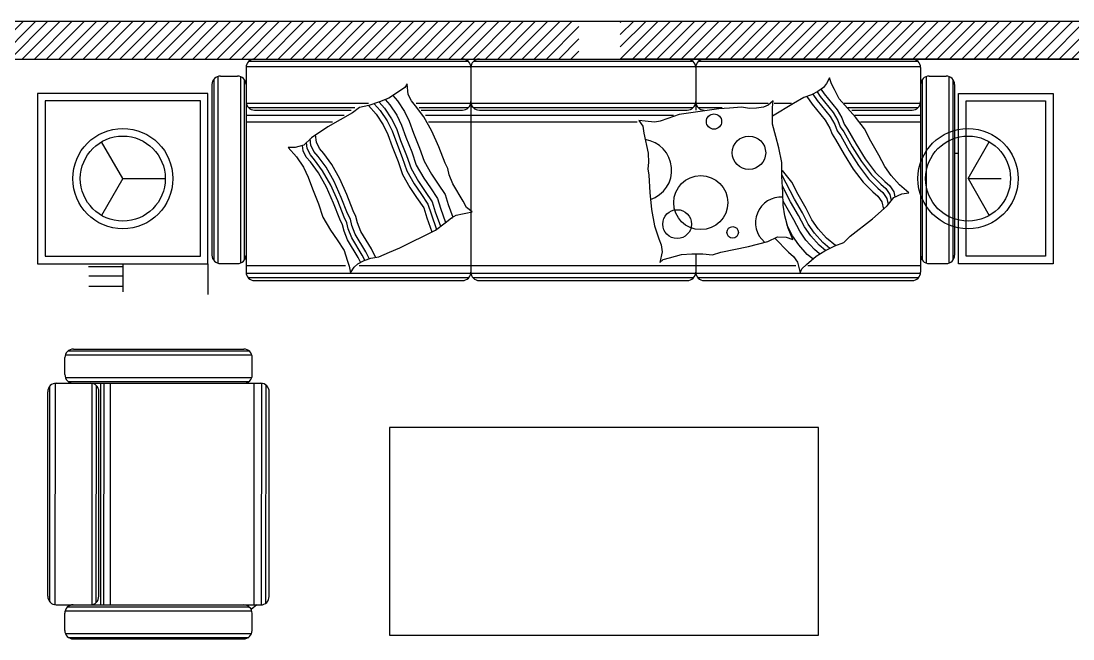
# Model space of a CAD drawing. Header units: inches. Extents: x 442278 to 842836, y -356313 to 59457.
# Drawn here: x 623468 to 626518, y -292618 to -290828 of the extents above; entities that cross this region are included whole.
import ezdxf

# ---------------------------------------------------------------- set-up
doc = ezdxf.new("R2010")
doc.units = ezdxf.units.IN
doc.header["$LTSCALE"] = 250
doc.header["$MEASUREMENT"] = 0
doc.linetypes.add('CENTER', pattern=[50.8, 31.75, -6.35, 6.35, -6.35])
for name, color, linetype in [('blogmythuat.com', 2, 'Continuous'), ('HACTH250', 250, 'Continuous'), ('netcat', 32, 'Continuous'), ('TRUC', 251, 'CENTER')]:
    doc.layers.add(name, color=color, linetype=linetype)
doc.styles.add('AVANTH', font='')
doc.styles.get('AVANTH').set_extended_font_data('.VnAvantH')
doc.linetypes.add('TX', pattern='A,676.874288,-193.500228,["tx",AVANTH,S=240.510514,R=359.931402,X=0,Y=-131.162874],-560.72896,746.79278', length=2177.896256)

msp = doc.modelspace()

# ---------------------------------------------------------------- hatches: boundary and pattern name
at = {"layer": 'HACTH250', "linetype": 'TX'}
h = msp.add_hatch(dxfattribs=at)
h.set_pattern_fill('ANSI31', color=256, scale=200, style=0)
h.set_pattern_definition([(45, (294971.427, -606639.409), (-17.6776695, 17.6776695), [])])
h.paths.add_polyline_path([(620035.48, -290828.18), (625085.48, -290828.18), (625085.48, -290938.18), (620035.48, -290938.18)])
h = msp.add_hatch(dxfattribs=at)
h.set_pattern_fill('ANSI31', color=256, scale=200, style=0)
h.set_pattern_definition([(45, (625205.482, -290938.18), (-17.67767, 17.67767), [])])
h.paths.add_polyline_path([(625205.48, -290828.18), (628285.48, -290828.18), (628285.48, -290938.18), (625205.48, -290938.18)])

# ---------------------------------------------------------------- linework, layer by layer
at = {"color": 8}
for p, q in [((624128.58, -290944.41), (624763.95, -290944.41)), ((624780.54, -290944.41), (625415.91, -290944.41)), ((625432.51, -290944.41), (626067.87, -290944.41)), ((624120.28, -290960.07), (626076.17, -290960.07)), ((624026.64, -290997.19), (624026.64, -291521.26)), ((624038.14, -290988.92), (624038.14, -291529.52)), ((624103.85, -290989), (624103.85, -291529.45)), ((624115.35, -290997.46), (624115.35, -291520.98)), ((624587.79, -291009.68), (624580.66, -291020.87)), ((624590.82, -291041.2), (624587.79, -291009.68)), ((625803.73, -291009.46), (625795.1, -291020.97)), ((625811.96, -290992.31), (625803.73, -291009.46)), ((625818.26, -291010.46), (625811.96, -290992.31)), ((625826.74, -291026.71), (625818.26, -291010.46)), ((626081.1, -290997.46), (626081.1, -291520.98)), ((626092.6, -290989), (626092.6, -291529.45)), ((626158.32, -290988.92), (626158.32, -291529.52)), ((626169.82, -290997.19), (626169.82, -291521.26)), ((624565.4, -291031.04), (624534.87, -291051.37)), ((624545.7, -291044.16), (624559.28, -291059.51)), ((624580.66, -291020.87), (624565.4, -291031.04)), ((624599.97, -291059.51), (624590.82, -291041.2)), ((625760.13, -291042.4), (625737.55, -291049.74)), ((625746.58, -291046.8), (625761.85, -291068.86)), ((625778.26, -291032.62), (625760.13, -291042.4)), ((625764.16, -291040.23), (625776.81, -291058.5)), ((625776.25, -291033.7), (625785.45, -291047)), ((625795.1, -291020.97), (625778.26, -291032.62)), ((625785.45, -291047), (625822.83, -291093.01)), ((625787.62, -291026.14), (625796.67, -291039.23)), ((625796.67, -291039.23), (625834.05, -291085.25)), ((625839.82, -291053.61), (625826.74, -291026.71)), ((624120.28, -291066.57), (624475.05, -291066.57)), ((624127.49, -291079.1), (624435.54, -291079.1)), ((624449.41, -291078.83), (624429.05, -291094.08)), ((624476.87, -291072.73), (624449.41, -291078.83)), ((624475.08, -291073.12), (624497.21, -291098.15)), ((624507.4, -291062.56), (624476.87, -291072.73)), ((624492.29, -291067.59), (624509.42, -291086.96)), ((624505.89, -291063.06), (624521.63, -291080.86)), ((624534.87, -291051.37), (624507.4, -291062.56)), ((624523.79, -291055.88), (624536.89, -291070.69)), ((624536.89, -291070.69), (624557.22, -291101.2)), ((624559.28, -291059.51), (624579.61, -291090.01)), ((624612.17, -291073.74), (624599.97, -291059.51)), ((624635.55, -291105.26), (624612.17, -291073.74)), ((624613.34, -291066.57), (625633.96, -291066.57)), ((624622.32, -291079.1), (624765.03, -291079.1)), ((624779.46, -291079.1), (625417, -291079.1)), ((625424.21, -291061.66), (625424.21, -291086.04)), ((625431.42, -291079.1), (625501.23, -291079.1)), ((625556.75, -291077.85), (625522.65, -291080.43)), ((625580.24, -291081.38), (625556.75, -291077.85)), ((625621.09, -291077.84), (625600.83, -291080.74)), ((625633.96, -291071.41), (625621.09, -291077.84)), ((625648.98, -291059.74), (625633.96, -291071.41)), ((625646.51, -291078.8), (625648.98, -291059.74)), ((625646.83, -291097.12), (625646.51, -291078.8)), ((625708.19, -291067.29), (625646.76, -291103.62)), ((625651.5, -291066.57), (625701.59, -291066.57)), ((625737.55, -291049.74), (625708.19, -291067.29)), ((625761.85, -291068.86), (625799.22, -291114.88)), ((625776.81, -291058.5), (625814.19, -291104.52)), ((625864.26, -291080.93), (625839.82, -291053.61)), ((625854.36, -291066.57), (626076.17, -291066.57)), ((625865.63, -291079.1), (626068.96, -291079.1)), ((624120.28, -291101.34), (624405, -291101.34)), ((624429.05, -291094.08), (624357.82, -291134.75)), ((624497.21, -291098.15), (624517.53, -291128.65)), ((624509.42, -291086.96), (624529.75, -291117.47)), ((624521.63, -291080.86), (624541.96, -291111.36)), ((624557.22, -291101.2), (624571.45, -291129.67)), ((624579.61, -291090.01), (624593.83, -291118.48)), ((624658.92, -291146.95), (624635.55, -291105.26)), ((624640.28, -291101.34), (625359.72, -291101.34)), ((624796.94, -291086.35), (625399.51, -291086.35)), ((625375.94, -291099.11), (625343.13, -291110.69)), ((625490.8, -291082.69), (625375.94, -291099.11)), ((625522.65, -291080.43), (625490.8, -291082.69)), ((625600.83, -291080.74), (625580.24, -291081.38)), ((625646.51, -291127.03), (625646.83, -291097.12)), ((625814.19, -291104.52), (625827.84, -291128.25)), ((625822.83, -291093.01), (625836.48, -291116.74)), ((625834.05, -291085.25), (625847.7, -291108.97)), ((625847.7, -291108.97), (625854.31, -291126.52)), ((625887.41, -291106.38), (625864.26, -291080.93)), ((625876.9, -291086.35), (626051.48, -291086.35)), ((625885.67, -291101.34), (626076.17, -291101.34)), ((625913.86, -291140.6), (625887.41, -291106.38)), ((624120.28, -291119.98), (624370.88, -291119.98)), ((624357.82, -291134.75), (624310, -291166.27)), ((624517.53, -291128.65), (624531.76, -291157.12)), ((624529.75, -291117.47), (624543.97, -291145.94)), ((624541.96, -291111.36), (624556.18, -291139.84)), ((624556.18, -291139.84), (624568.37, -291174.41)), ((624571.45, -291129.67), (624583.64, -291164.24)), ((624593.83, -291118.48), (624606.02, -291153.05)), ((625258.84, -291115.85), (625270.42, -291132.56)), ((625277.5, -291117.77), (625258.84, -291115.85)), ((625270.42, -291132.56), (625273.32, -291152.82)), ((625286.83, -291118.73), (625277.5, -291117.77)), ((625305.49, -291120.66), (625286.83, -291118.73)), ((625321.25, -291118.41), (625305.49, -291120.66)), ((625343.13, -291110.69), (625321.25, -291118.41)), ((625656.16, -291162.39), (625646.51, -291127.03)), ((625799.22, -291114.88), (625812.88, -291138.6)), ((625812.88, -291138.6), (625819.49, -291156.15)), ((625827.84, -291128.25), (625834.45, -291145.79)), ((625836.48, -291116.74), (625843.09, -291134.28)), ((625843.09, -291134.28), (625853.44, -291149.24)), ((625854.31, -291126.52), (625864.66, -291141.47)), ((625932.43, -291176.66), (625913.86, -291140.6)), ((624310, -291166.27), (624287.61, -291187.63)), ((624307.95, -291187.63), (624306.24, -291169.86)), ((624324.23, -291179.49), (624322.19, -291158.24)), ((624531.76, -291157.12), (624543.95, -291191.69)), ((624543.97, -291145.94), (624556.16, -291180.51)), ((624583.64, -291164.24), (624600.83, -291207.26)), ((624606.02, -291153.05), (624623.21, -291196.08)), ((624679.24, -291192.71), (624658.92, -291146.95)), ((625273.32, -291152.82), (625286.18, -291210.69)), ((625665.49, -291195.5), (625656.16, -291162.39)), ((625819.49, -291156.15), (625829.84, -291171.1)), ((625829.84, -291171.1), (625854.56, -291214.82)), ((625834.45, -291145.79), (625844.8, -291160.75)), ((625844.8, -291160.75), (625869.52, -291204.46)), ((625853.44, -291149.24), (625878.16, -291192.96)), ((625864.66, -291141.47), (625889.38, -291185.19)), ((623763.07, -291284.68), (623701.45, -291177.96)), ((624242.84, -291194.74), (624266.23, -291221.18)), ((624263.19, -291194.74), (624242.84, -291194.74)), ((624287.61, -291187.63), (624263.19, -291194.74)), ((624285.56, -291203.9), (624284.1, -291188.65)), ((624297.77, -291197.8), (624296.02, -291179.6)), ((624306.92, -291216.1), (624297.77, -291197.8)), ((624317.1, -291205.93), (624307.95, -291187.63)), ((624333.38, -291197.8), (624324.23, -291179.49)), ((624345.58, -291212.03), (624333.38, -291197.8)), ((624543.95, -291191.69), (624561.14, -291234.72)), ((624556.16, -291180.51), (624573.35, -291223.53)), ((624568.37, -291174.41), (624585.56, -291217.43)), ((624623.21, -291196.08), (624636.49, -291234.4)), ((624697.53, -291239.48), (624679.24, -291192.71)), ((625673.86, -291237.94), (625665.49, -291195.5)), ((625878.16, -291192.96), (625904.75, -291235.38)), ((625889.38, -291185.19), (625915.97, -291227.61)), ((625955.54, -291216.82), (625932.43, -291176.66)), ((626213.87, -291284.68), (626275.48, -291177.96)), ((624266.23, -291221.18), (624286.55, -291251.69)), ((624294.71, -291222.2), (624285.56, -291203.9)), ((624306.91, -291236.43), (624294.71, -291222.2)), ((624319.12, -291230.33), (624306.92, -291216.1)), ((624329.3, -291220.17), (624317.1, -291205.93)), ((624342.5, -291261.86), (624319.12, -291230.33)), ((624352.68, -291251.69), (624329.3, -291220.17)), ((624368.96, -291243.55), (624345.58, -291212.03)), ((624573.35, -291223.53), (624586.63, -291261.86)), ((624585.56, -291217.43), (624598.84, -291255.75)), ((624600.83, -291207.26), (624614.11, -291245.59)), ((625286.18, -291210.69), (625287.79, -291238.01)), ((625854.56, -291214.82), (625881.15, -291257.24)), ((625869.52, -291204.46), (625896.11, -291246.88)), ((625915.97, -291227.61), (625945.01, -291265.57)), ((625972.49, -291249.32), (625955.54, -291216.82)), ((626186.43, -291212.12), (626174.95, -291212.12)), ((624286.55, -291251.69), (624300.78, -291280.16)), ((624330.29, -291267.96), (624306.91, -291236.43)), ((624365.87, -291303.55), (624342.5, -291261.86)), ((624376.05, -291293.38), (624352.68, -291251.69)), ((624392.33, -291285.24), (624368.96, -291243.55)), ((624561.14, -291234.72), (624574.42, -291273.04)), ((624586.63, -291261.86), (624607.98, -291299.48)), ((624598.84, -291255.75), (624620.19, -291293.38)), ((624614.11, -291245.59), (624635.45, -291283.21)), ((624636.49, -291234.4), (624657.84, -291272.02)), ((624705.66, -291255.75), (624697.53, -291239.48)), ((624709.71, -291274.06), (624705.66, -291255.75)), ((625287.79, -291238.01), (625285.86, -291256.66)), ((625285.86, -291256.66), (625288.44, -291274.67)), ((625674.35, -291278.5), (625673.86, -291237.94)), ((625702.61, -291295.09), (625676.16, -291260.86)), ((625881.15, -291257.24), (625910.19, -291295.2)), ((625896.11, -291246.88), (625925.15, -291284.85)), ((625904.75, -291235.38), (625933.79, -291273.34)), ((625990.61, -291275.49), (625972.49, -291249.32)), ((623763.07, -291284.68), (623701.45, -291391.41)), ((623763.07, -291284.68), (623886.3, -291284.68)), ((624300.78, -291280.16), (624312.97, -291314.73)), ((624353.66, -291309.65), (624330.29, -291267.96)), ((624412.65, -291331), (624392.33, -291285.24)), ((624574.42, -291273.04), (624595.76, -291310.66)), ((624635.45, -291283.21), (624654.76, -291311.68)), ((624657.84, -291272.02), (624677.15, -291300.49)), ((624719.87, -291299.48), (624709.71, -291274.06)), ((625288.44, -291274.67), (625291.01, -291324.82)), ((625710.68, -291343.95), (625674.29, -291273.29)), ((625677.07, -291324.75), (625674.35, -291278.5)), ((625925.15, -291284.85), (625952.76, -291312.74)), ((625933.79, -291273.34), (625961.39, -291301.23)), ((625945.01, -291265.57), (625972.62, -291293.47)), ((626015.05, -291302.81), (625990.61, -291275.49)), ((626213.87, -291284.68), (626310.15, -291284.68)), ((626213.87, -291284.68), (626275.48, -291391.41)), ((624312.97, -291314.73), (624330.16, -291357.75)), ((624373.98, -291355.4), (624353.66, -291309.65)), ((624386.19, -291349.3), (624365.87, -291303.55)), ((624396.37, -291339.13), (624376.05, -291293.38)), ((624595.76, -291310.66), (624615.08, -291339.13)), ((624607.98, -291299.48), (624627.29, -291327.95)), ((624620.19, -291293.38), (624639.5, -291321.85)), ((624639.5, -291321.85), (624659.83, -291352.35)), ((624654.76, -291311.68), (624675.09, -291342.18)), ((624677.15, -291300.49), (624697.48, -291331)), ((624750.36, -291350.32), (624719.87, -291299.48)), ((625699.45, -291351.72), (625675.98, -291306.13)), ((625721.18, -291331.15), (625702.61, -291295.09)), ((625910.19, -291295.2), (625937.79, -291323.1)), ((625937.79, -291323.1), (625951.88, -291335.46)), ((625952.76, -291312.74), (625966.85, -291325.11)), ((625961.39, -291301.23), (625975.48, -291313.6)), ((625972.62, -291293.47), (625986.71, -291305.83)), ((625975.48, -291313.6), (625987.13, -291330.43)), ((625986.71, -291305.83), (625998.35, -291322.66)), ((625998.35, -291322.66), (626001.96, -291337.54)), ((626041.93, -291325.67), (626015.05, -291302.81)), ((624404.48, -291396.08), (624386.19, -291349.3)), ((624414.65, -291385.91), (624396.37, -291339.13)), ((624430.93, -291377.77), (624412.65, -291331)), ((624615.08, -291339.13), (624635.4, -291369.64)), ((624627.29, -291327.95), (624647.62, -291358.45)), ((624659.83, -291352.35), (624668.97, -291380.82)), ((624675.09, -291342.18), (624684.23, -291370.66)), ((624697.48, -291331), (624706.62, -291359.47)), ((624759.51, -291368.62), (624750.36, -291350.32)), ((625291.01, -291324.82), (625295.84, -291374.65)), ((625677.72, -291361.4), (625677.07, -291324.75)), ((625708.89, -291404.1), (625677.51, -291349.56)), ((625722.56, -291391.87), (625699.45, -291351.72)), ((625733.79, -291384.1), (625710.68, -291343.95)), ((625744.29, -291371.3), (625721.18, -291331.15)), ((625951.88, -291335.46), (625963.53, -291352.29)), ((625963.53, -291352.29), (625968.56, -291373.04)), ((625966.85, -291325.11), (625978.49, -291341.93)), ((625978.49, -291341.93), (625982.7, -291359.28)), ((625979.49, -291363.36), (625998.63, -291339.05)), ((625987.13, -291330.43), (625991.44, -291348.19)), ((625998.63, -291339.05), (626021.79, -291328.55)), ((626021.79, -291328.55), (626041.93, -291325.67)), ((624330.16, -291357.75), (624343.44, -291396.08)), ((624392.27, -291402.18), (624373.98, -291355.4)), ((624439.06, -291394.04), (624430.93, -291377.77)), ((624635.4, -291369.64), (624644.54, -291398.11)), ((624647.62, -291358.45), (624656.76, -291386.92)), ((624668.97, -291380.82), (624683.81, -291422.93)), ((624684.23, -291370.66), (624698.61, -291411.43)), ((624706.62, -291359.47), (624719.57, -291396.2)), ((624757.46, -291384.89), (624775.78, -291380.82)), ((625295.84, -291374.65), (625304.84, -291421.59)), ((625682.22, -291392.91), (625677.72, -291361.4)), ((625750.74, -291416.6), (625733.79, -291384.1)), ((625761.25, -291403.8), (625744.29, -291371.3)), ((625936.6, -291401.33), (625979.49, -291363.36)), ((624343.44, -291396.08), (624364.78, -291433.7)), ((624400.4, -291418.45), (624392.27, -291402.18)), ((624412.61, -291412.35), (624404.48, -291396.08)), ((624416.66, -291430.65), (624412.61, -291412.35)), ((624422.78, -291402.18), (624414.65, -291385.91)), ((624426.84, -291420.48), (624422.78, -291402.18)), ((624443.12, -291412.35), (624439.06, -291394.04)), ((624453.28, -291437.77), (624443.12, -291412.35)), ((624644.54, -291398.11), (624659.02, -291439.16)), ((624656.76, -291386.92), (624672.54, -291431.69)), ((624669.96, -291433.7), (624697.43, -291412.35)), ((624697.43, -291412.35), (624715.75, -291398.11)), ((624715.75, -291398.11), (624730, -291390.99)), ((624717.85, -291400.7), (624717.85, -291397.06)), ((624730, -291390.99), (624748.31, -291386.92)), ((624748.31, -291386.92), (624757.46, -291384.89)), ((625691.87, -291428.27), (625682.22, -291392.91)), ((625725.85, -291436.6), (625708.89, -291404.1)), ((625739.52, -291424.37), (625722.56, -291391.87)), ((625779.36, -291429.97), (625761.25, -291403.8)), ((625871.85, -291451.68), (625936.6, -291401.33)), ((624364.78, -291433.7), (624384.1, -291462.17)), ((624404.45, -291436.75), (624400.4, -291418.45)), ((624414.61, -291462.17), (624404.45, -291436.75)), ((624426.82, -291456.07), (624416.66, -291430.65)), ((624437, -291445.9), (624426.84, -291420.48)), ((624483.77, -291488.61), (624453.28, -291437.77)), ((624566.17, -291485.56), (624669.96, -291433.7)), ((625304.84, -291421.59), (625317.07, -291458.89)), ((625705.27, -291450.84), (625688.31, -291418.34)), ((625705.71, -291460.74), (625691.87, -291428.27)), ((625743.96, -291462.77), (625725.85, -291436.6)), ((625757.63, -291450.54), (625739.52, -291424.37)), ((625768.86, -291442.77), (625750.74, -291416.6)), ((625793.3, -291470.1), (625768.86, -291442.77)), ((625803.8, -291457.29), (625779.36, -291429.97)), ((624384.1, -291462.17), (624404.42, -291492.68)), ((624445.1, -291513.01), (624414.61, -291462.17)), ((624457.31, -291506.91), (624426.82, -291456.07)), ((624467.49, -291496.74), (624437, -291445.9)), ((625317.07, -291458.89), (625324.15, -291476.25)), ((625577.66, -291481.34), (625633, -291466.54)), ((625633, -291466.54), (625660.99, -291453.36)), ((625653.19, -291457.03), (625693.45, -291497.72)), ((625660.99, -291453.36), (625686.4, -291454.32)), ((625686.4, -291454.32), (625705.71, -291460.74)), ((625723.38, -291477.01), (625705.27, -291450.84)), ((625768.4, -291490.09), (625743.96, -291462.77)), ((625782.07, -291477.86), (625757.63, -291450.54)), ((625813, -291486.85), (625793.3, -291470.1)), ((625829.25, -291478.93), (625803.8, -291457.29)), ((625827.53, -291479.58), (625853.86, -291469.66)), ((625853.86, -291469.66), (625871.85, -291451.68)), ((624404.42, -291492.68), (624413.56, -291521.15)), ((624477.43, -291516.63), (624467.49, -291496.74)), ((624495.76, -291512.6), (624483.77, -291488.61)), ((624505.12, -291510.98), (624536.66, -291497.76)), ((624536.66, -291497.76), (624566.17, -291485.56)), ((625327.04, -291496.5), (625319.96, -291527.37)), ((625324.15, -291476.25), (625327.04, -291496.5)), ((625347.95, -291514.18), (625383.34, -291504.53)), ((625383.34, -291504.53), (625412.94, -291502.59)), ((625412.94, -291502.59), (625445.11, -291502.59)), ((625445.11, -291502.59), (625473.1, -291505.48)), ((625473.1, -291505.48), (625497.23, -291497.43)), ((625497.23, -291497.43), (625577.66, -291481.34)), ((625693.45, -291497.72), (625707.54, -291510.09)), ((625747.82, -291504.33), (625723.38, -291477.01)), ((625763.44, -291517.6), (625747.82, -291504.33)), ((625783.46, -291502.9), (625768.4, -291490.09)), ((625773.14, -291508.93), (625798.75, -291493.97)), ((625800.18, -291493.26), (625782.07, -291477.86)), ((625798.75, -291493.97), (625827.53, -291479.58)), ((623763.07, -291531.64), (623763.07, -291612.52)), ((624010.03, -291531.64), (624010.03, -291620.05)), ((624120.28, -291536.41), (624408.6, -291536.41)), ((624413.56, -291521.15), (624419.66, -291538.43)), ((624433.9, -291541.48), (624444.08, -291531.31)), ((624444.08, -291531.31), (624462.39, -291522.16)), ((624452.22, -291527.25), (624445.1, -291513.01)), ((624448.11, -291536.41), (625714.11, -291536.41)), ((624464.54, -291521.37), (624457.31, -291506.91)), ((624462.39, -291522.16), (624481.72, -291515.05)), ((624481.72, -291515.05), (624505.12, -291510.98)), ((625319.96, -291527.37), (625330.26, -291519.01)), ((625330.26, -291519.01), (625347.95, -291514.18)), ((625707.54, -291510.09), (625719.19, -291526.91)), ((625719.19, -291526.91), (625726.65, -291557.69)), ((625732.12, -291545.61), (625745.8, -291533.38)), ((625745.8, -291533.38), (625773.14, -291508.93)), ((625749.17, -291536.41), (626076.17, -291536.41)), ((623762.21, -291539.87), (623663.43, -291539.87)), ((623763.07, -291567.53), (623664.29, -291567.53)), ((624120.28, -291558.34), (626076.17, -291558.34)), ((624419.66, -291538.43), (624423.33, -291557.3)), ((624423.33, -291557.3), (624433.9, -291541.48)), ((625726.65, -291557.69), (625732.12, -291545.61)), ((623763.07, -291597.16), (623664.29, -291597.16)), ((624125.59, -291570.87), (624766.94, -291570.87)), ((624777.55, -291570.87), (625418.9, -291570.87)), ((625429.52, -291570.87), (626070.86, -291570.87)), ((623596.4, -291795.04), (624136.86, -291795.24)), ((623604.87, -291783.54), (624128.39, -291783.74)), ((623596.3, -291860.75), (624136.9, -291860.96)), ((623604.57, -291872.26), (624128.63, -291872.45)), ((623551.55, -292511.16), (623551.78, -291885.67)), ((623567.2, -292519.3), (623567.45, -291877.54)), ((623673.7, -292519.5), (623673.94, -291877.42)), ((623686.23, -292512.3), (623686.47, -291884.63)), ((623698.92, -292519.51), (623699.16, -291877.43)), ((623708.47, -292519.52), (623708.72, -291877.43)), ((623727.11, -292519.52), (623727.35, -291877.44)), ((624143.55, -292519.68), (624143.79, -291877.6)), ((624165.47, -292519.53), (624165.71, -291877.76)), ((624178, -292514.38), (624178.24, -291882.92)), ((623596.05, -292536.6), (624136.65, -292536.81)), ((623604.32, -292525.11), (624128.39, -292525.3)), ((624152, -292519.68), (624135.18, -292532.9)), ((623596.1, -292602.32), (624136.55, -292602.52)), ((623604.56, -292613.82), (624128.08, -292614.02))]:
    msp.add_line(p, q, dxfattribs=at)
for points in [[(623988.07, -291059.68), (623538.07, -291059.68), (623538.07, -291509.69), (623988.07, -291509.69)], [(626208.38, -291059.68), (626438.87, -291059.68), (626438.87, -291509.69), (626208.38, -291509.69)]]:
    msp.add_lwpolyline(points, close=True, dxfattribs=at)
at = {"linetype": 'TX'}
msp.add_lwpolyline([(625780.73, -292006.14), (624535.85, -292006.14), (624535.85, -292607.13), (625780.73, -292607.13)], close=True, dxfattribs=at)
at = {"color": 8}
for centre, radius in [((625477.23, -291119.38), 22.07), ((623763.07, -291284.68), 145.18), ((626213.87, -291284.68), 145.18), ((623763.07, -291284.68), 123.23), ((625578.66, -291209.9), 48.42), ((626213.87, -291284.68), 123.23), ((625438.9, -291354.24), 78.35), ((625370.38, -291416.55), 41.78), ((625531.43, -291440.5), 16.65)]:
    msp.add_circle(centre, radius, dxfattribs=at)
for centre, radius, start, end in [((624796.94, -291061.66), 24.7, 180, 270), ((625399.51, -291061.66), 24.7, 270, 0), ((625448.9, -291061.66), 24.7, 180, 270), ((626051.48, -291061.66), 24.7, 270, 0), ((625265.07, -291260.26), 89.36, 288.19858, 81.98453), ((625671.19, -291412.23), 73.67, 85.23048, 230.30017)]:
    msp.add_arc(centre, radius, start, end, dxfattribs=at)
at = {"layer": 'blogmythuat.com'}
for p, q in [((624144.98, -290938.18), (624747.55, -290938.18)), ((624796.94, -290938.18), (625399.51, -290938.18)), ((625448.9, -290938.18), (626051.48, -290938.18)), ((624046.2, -290987.57), (624095.59, -290987.57)), ((624120.28, -290962.88), (624120.28, -291012.27)), ((624772.25, -290962.88), (624772.25, -291061.66)), ((625424.21, -290962.88), (625424.21, -291061.66)), ((626076.17, -290962.88), (626076.17, -291061.66)), ((626100.87, -290987.57), (626150.26, -290987.57)), ((624021.5, -291012.27), (624021.5, -291506.18)), ((624120.28, -291012.27), (624120.28, -291061.66)), ((626174.95, -291012.27), (626174.95, -291506.18)), ((624120.28, -291061.66), (624120.28, -291506.18)), ((624772.25, -291061.66), (624772.25, -291555.57)), ((626076.17, -291061.66), (626076.17, -291555.57)), ((624144.98, -291086.35), (624424.76, -291086.35)), ((624627.71, -291086.35), (624747.55, -291086.35)), ((624649.26, -291119.98), (625254.53, -291119.98)), ((625901.95, -291119.98), (626076.17, -291119.98)), ((624775.78, -291380.82), (624759.51, -291368.62)), ((624120.28, -291506.18), (624120.28, -291555.57)), ((625424.21, -291505.27), (625424.21, -291555.57)), ((624046.2, -291530.87), (624095.59, -291530.87)), ((626100.87, -291530.87), (626150.26, -291530.87)), ((624144.98, -291580.27), (624747.55, -291580.27)), ((624796.94, -291580.27), (625399.51, -291580.27)), ((625448.9, -291580.27), (626051.48, -291580.27)), ((623619.68, -291778.62), (624113.59, -291778.8)), ((623594.96, -291852.69), (623594.97, -291803.3)), ((624138.26, -291852.9), (624138.28, -291803.51)), ((623545.32, -292494.76), (623545.55, -291902.07)), ((623570.25, -291877.38), (623669.03, -291877.42)), ((623669.03, -291877.42), (624162.94, -291877.6)), ((623693.5, -292494.82), (623693.72, -291902.12)), ((624187.41, -292495), (624187.63, -291902.31)), ((623570.01, -292519.46), (623668.79, -292519.5)), ((623668.79, -292519.5), (624162.7, -292519.69)), ((623594.68, -292593.56), (623594.69, -292544.17)), ((624137.98, -292593.77), (624138, -292544.37)), ((623619.36, -292618.26), (624113.27, -292618.45))]:
    msp.add_line(p, q, dxfattribs=at)
for points in [[(624010.03, -291037.73), (623516.12, -291037.73), (623516.12, -291531.64), (624010.03, -291531.64)], [(626186.43, -291037.73), (626460.82, -291037.73), (626460.82, -291531.64), (626186.43, -291531.64)]]:
    msp.add_lwpolyline(points, close=True, dxfattribs=at)
for centre, start, end in [((624144.98, -290962.88), 90, 180), ((624747.55, -290962.88), 0, 90), ((624796.94, -290962.88), 90, 180), ((625399.51, -290962.88), 0, 90), ((625448.9, -290962.88), 90, 180), ((626051.48, -290962.88), 0, 90), ((624046.2, -291012.27), 90, 180), ((624095.59, -291012.27), 0, 90), ((626100.87, -291012.27), 90, 180), ((626150.26, -291012.27), 0, 90), ((624144.98, -291061.66), 180, 270), ((624747.55, -291061.66), 270, 0), ((624046.2, -291506.18), 180, 270), ((624095.59, -291506.18), 270, 0), ((626100.87, -291506.18), 180, 270), ((626150.26, -291506.18), 270, 0), ((624144.98, -291555.57), 180, 270), ((624747.55, -291555.57), 270, 0), ((624796.94, -291555.57), 180, 270), ((625399.51, -291555.57), 270, 0), ((625448.9, -291555.57), 180, 270), ((626051.48, -291555.57), 270, 0), ((623619.67, -291803.31), 89.97836, 179.97836), ((624113.58, -291803.5), 359.97836, 89.97836), ((623619.65, -291852.7), 179.97836, 269.97836), ((624113.56, -291852.89), 269.97836, 359.97836), ((623570.24, -291902.07), 89.97836, 179.97836), ((623669.02, -291902.11), 359.97836, 89.97836), ((624162.93, -291902.3), 359.97836, 89.97836), ((624162.93, -291902.3), 359.97836, 89.97836), ((623570.02, -292494.77), 179.97836, 269.97836), ((623668.8, -292494.81), 269.97836, 359.97836), ((624162.71, -292494.99), 269.97836, 359.97836), ((623619.39, -292544.18), 89.97836, 179.97836), ((624113.3, -292544.36), 359.97836, 89.97836), ((623619.37, -292593.57), 179.97836, 269.97836), ((624113.28, -292593.76), 269.97836, 359.97836)]:
    msp.add_arc(centre, 24.7, start, end, dxfattribs=at)
at = {"layer": 'netcat', "linetype": 'TX'}
for p, q in [((614715.48, -290828.18), (632495.48, -290828.18)), ((620132.87, -290938.18), (624984.23, -290938.18)), ((628505.48, -290938.18), (625205.48, -290938.18))]:
    msp.add_line(p, q, dxfattribs=at)
at = {"layer": 'TRUC'}
msp.add_line((612576.7, -290938.18), (635971.86, -290938.18), dxfattribs=at)

doc.saveas('drawing.dxf')
